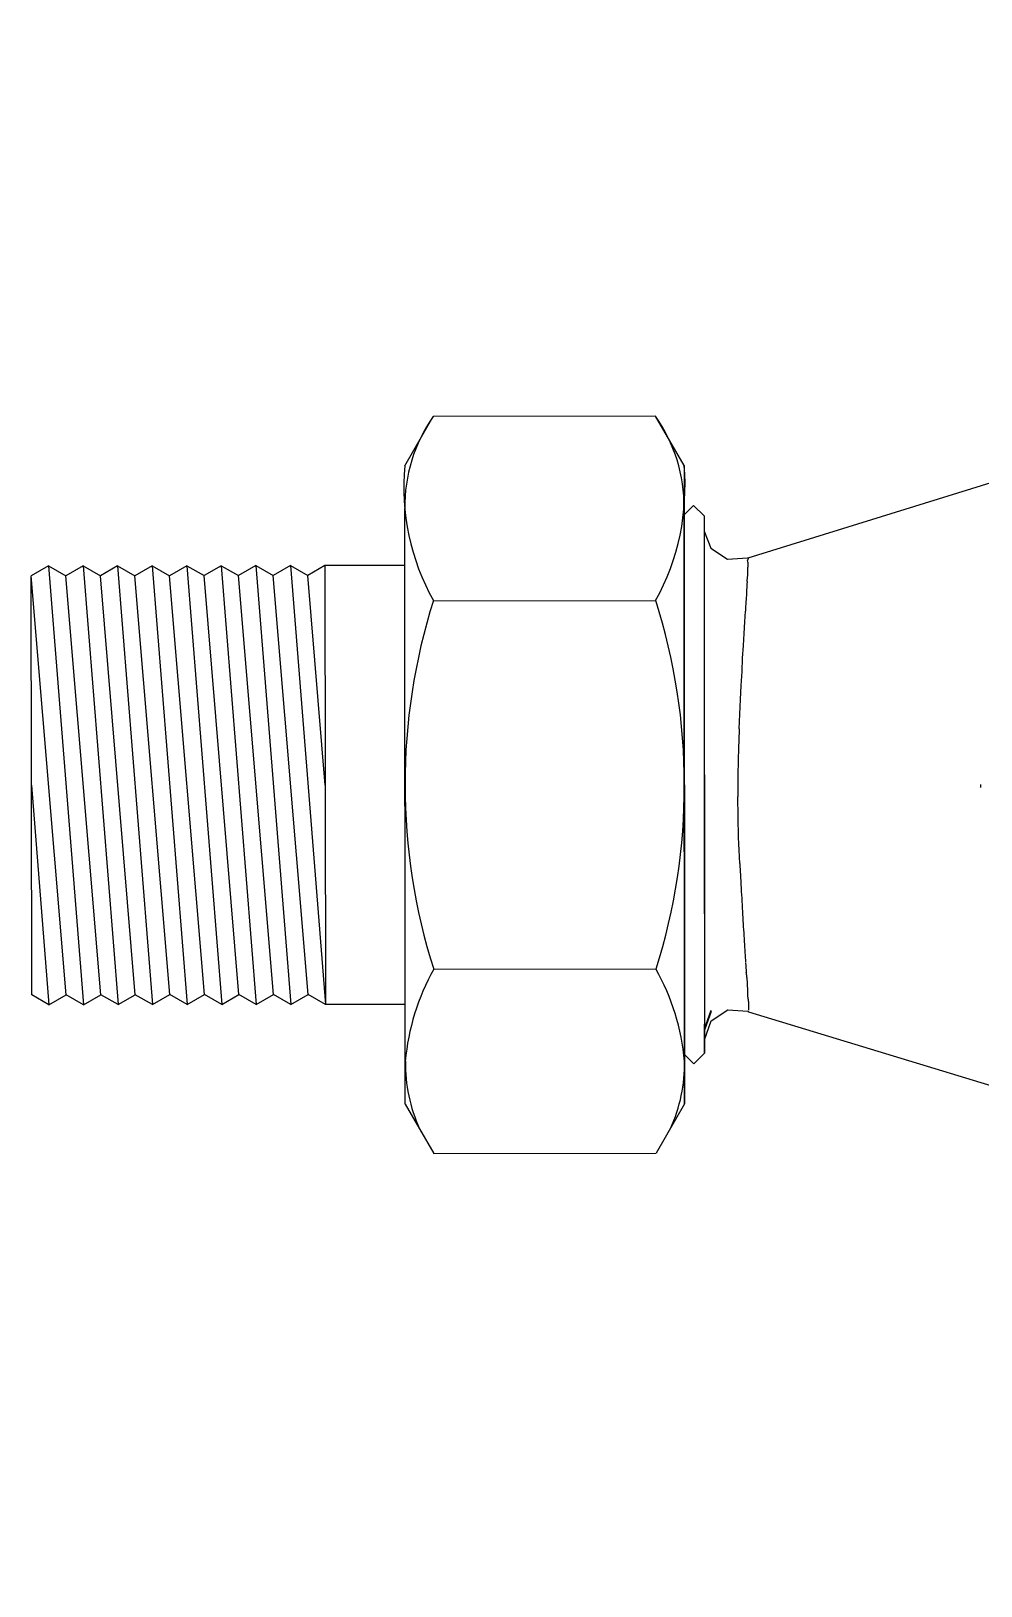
# Model space of a CAD drawing. Header units: millimetres. Extents: x 1218 to 72853, y -34712 to 16286.
# Drawn here: x 31915.7 to 32007.5, y 6660.6 to 6810.9 of the extents above; entities that cross this region are included whole.
import ezdxf

# ---------------------------------------------------------------- set-up
doc = ezdxf.new("R2010")
doc.units = ezdxf.units.MM
doc.set_wipeout_variables(frame=1)
doc.styles.get("Standard").update_dxf_attribs({"font": 'arial.ttf'})

# ---------------------------------------------------------------- blocks, each defined once
blk = doc.blocks.new('DONGHO-D40 PPR')
at = {"color": 8}
blk.add_wipeout([(3.17, -77.56), (-3.04, -77.56), (-4.13, -77.11), (-4.59, -76.01), (-4.6, -66.23), (-6.13, -65.25), (-14.08, -63.91), (-17.1, -63.27), (-19.04, -62.71), (-25.12, -60.53), (-30.42, -58.31), (-32.61, -56.43), (-35.99, -54.34), (-40.18, -51.32), (-43.74, -48.32), (-46.79, -45.37), (-48.66, -43.36), (-50.47, -42.42), (-56.56, -33.86), (-95.36, -22.03), (-97.33, -21.88), (-98.96, -22.93), (-99.58, -24.75), (-99.59, -26.06), (-100.61, -27.09), (-101.51, -30.94), (-104.26, -35.72), (-126.07, -35.19), (-128.51, -30.97), (-128.52, -21.33), (-164.67, -21.31), (-164.69, 21.11), (-128.56, 21.15), (-128.57, 30.75), (-125.82, 35.53), (-104.33, 35.55), (-101.57, 30.78), (-95.4, 21.86), (-55.45, 34.25), (-51.23, 40.29), (-46.86, 44.14), (-41.18, 50.52), (-35.85, 54.43), (-27.48, 59.1), (-22.27, 61.25), (-18.69, 62.82), (-11.82, 64.46), (-8.7, 64.96), (-5.52, 65.69), (-4.56, 71.9), (-3.51, 72.79), (3.4, 72.79), (4.44, 71.93), (5.42, 65.7), (13.55, 64.12), (19.59, 62.54), (25.26, 60.48), (39.78, 51.63), (45, 47.15), (50.47, 42.42), (54.24, 37.47), (121.1, 21.87), (123.69, 22.83), (124.8, 25.01), (124.8, 26.08), (125.82, 27.11), (126.72, 30.96), (129.47, 35.74), (150.96, 35.76), (153.72, 30.99), (153.73, 21.35), (189.89, 21.5), (189.91, -21.1), (153.77, -21.09), (153.78, -30.73), (151.03, -35.51), (129.54, -35.53), (126.78, -30.76), (126.77, -26.18), (125.96, -26.99), (124.85, -25.88), (124.78, -24.45), (124.06, -22.94), (122.9, -22.14), (121.6, -21.94), (121.01, -22.04), (52.84, -38.15), (50.18, -41.59), (47.02, -45.13), (43.87, -48.2), (40.64, -50.95), (37.2, -53.52), (34.05, -55.57), (30.43, -58.05), (24.03, -60.58), (17.61, -63.13), (10.43, -64.71), (5.16, -65.5), (4.72, -75.79), (4.26, -77.1)], dxfattribs=at)
for p, q in [((-128.57, 30.75), (-125.82, 35.53)), ((-104.33, 35.55), (-125.82, 35.53)), ((-101.57, 30.78), (-104.33, 35.55)), ((-95.37, 21.86), (-55.45, 34.25)), ((-101.57, 30.78), (-101.56, 26.92)), ((-128.51, -30.97), (-128.57, 26.62)), ((-101.56, 26.02), (-100.66, 26.92)), ((-101.56, 26.92), (-101.56, 25.48)), ((-99.63, 25.9), (-100.66, 26.92)), ((-99.63, 25.9), (-99.63, 25)), ((-163, 21.08), (-164.67, 20.11)), ((-163, 21.08), (-161.33, 20.11)), ((-159.66, 21.08), (-161.33, 20.11)), ((-159.66, 21.08), (-157.99, 20.12)), ((-156.32, 21.08), (-157.99, 20.12)), ((-156.32, 21.08), (-154.65, 20.12)), ((-152.98, 21.09), (-154.65, 20.12)), ((-152.98, 21.09), (-151.31, 20.12)), ((-149.64, 21.09), (-151.31, 20.12)), ((-149.64, 21.09), (-147.97, 20.13)), ((-146.3, 21.09), (-147.97, 20.13)), ((-146.3, 21.09), (-144.63, 20.13)), ((-142.96, 21.1), (-144.63, 20.13)), ((-142.96, 21.1), (-141.29, 20.13)), ((-139.62, 21.1), (-141.29, 20.13)), ((-139.62, 21.1), (-137.95, 20.14)), ((-136.28, 21.1), (-137.95, 20.14)), ((-128.56, 21.11), (-136.28, 21.1)), ((-130.49, 21.11), (-136.28, 21.1)), ((-136.28, 21.1), (-136.24, -21.33)), ((-164.63, -20.4), (-164.67, 20.11)), ((-125.8, 17.71), (-104.31, 17.73)), ((-99.61, 0.88), (-99.59, -26.06)), ((-125.77, -17.92), (-104.28, -17.9)), ((-162.96, -21.36), (-164.63, -20.4)), ((-162.96, -21.36), (-161.29, -20.39)), ((-159.62, -21.36), (-161.29, -20.39)), ((-159.62, -21.36), (-157.95, -20.39)), ((-156.28, -21.35), (-157.95, -20.39)), ((-156.28, -21.35), (-154.61, -20.39)), ((-152.94, -21.35), (-154.61, -20.39)), ((-152.94, -21.35), (-151.27, -20.38)), ((-149.6, -21.35), (-151.27, -20.38)), ((-149.6, -21.35), (-147.93, -20.38)), ((-146.26, -21.34), (-147.93, -20.38)), ((-146.26, -21.34), (-144.59, -20.38)), ((-142.92, -21.34), (-144.59, -20.38)), ((-142.92, -21.34), (-141.25, -20.37)), ((-139.58, -21.34), (-141.25, -20.37)), ((-139.58, -21.34), (-137.91, -20.37)), ((-136.24, -21.33), (-137.91, -20.37)), ((-128.52, -21.33), (-136.24, -21.33)), ((-130.45, -21.33), (-136.24, -21.33)), ((-99.59, -23.7), (-98.96, -21.88)), ((-98.96, -22), (-99.59, -23.83)), ((-95.39, -22.01), (-97.33, -21.88)), ((-95.32, -22.04), (-56.56, -33.86)), ((-99.58, -26.06), (-99.59, -23.23)), ((-101.51, -27.09), (-101.51, -25.64)), ((-101.51, -26.18), (-100.61, -27.09)), ((-99.58, -26.06), (-100.61, -27.09)), ((-101.51, -30.94), (-101.51, -27.09)), ((-128.51, -30.97), (-125.75, -35.74)), ((-101.51, -30.94), (-104.26, -35.72)), ((-125.75, -35.74), (-104.26, -35.72))]:
    blk.add_line(p, q)
for p, q in [((-101.51, -30.94), (-101.56, 26.65)), ((-99.63, 25.9), (-99.61, 0.88)), ((-101.56, 25.48), (-101.51, -25.64)), ((-99.63, 25), (-99.59, -23.23)), ((-163, 21.08), (-159.62, -21.36)), ((-159.66, 21.08), (-156.28, -21.35)), ((-156.32, 21.08), (-152.94, -21.35)), ((-152.98, 21.09), (-149.6, -21.35)), ((-149.64, 21.09), (-146.26, -21.34)), ((-146.3, 21.09), (-142.92, -21.34)), ((-142.96, 21.1), (-139.58, -21.34)), ((-139.62, 21.1), (-136.24, -21.33)), ((-161.29, -20.39), (-164.67, 20.11)), ((-157.95, -20.39), (-161.33, 20.11)), ((-154.61, -20.39), (-157.99, 20.12)), ((-151.27, -20.38), (-154.65, 20.12)), ((-147.93, -20.38), (-151.31, 20.12)), ((-144.59, -20.38), (-147.97, 20.13)), ((-141.25, -20.37), (-144.63, 20.13)), ((-137.91, -20.37), (-141.29, 20.13)), ((-136.26, -0.12), (-137.95, 20.14)), ((-101.51, -30.94), (-101.55, 17.74)), ((-95.9, 12.14), (-95.83, 13.37)), ((-96.24, 5.31), (-96.17, 6.74)), ((-164.65, -0.14), (-162.96, -21.36)), ((-101.54, -0.08), (-101.51, -30.94))]:
    blk.add_line(p, q, dxfattribs=at)
at = {"flags": 128}
for points in [[(-99.62, 24.43), (-98.99, 22.8), (-97.37, 21.72), (-95.43, 21.85)], [(-99.59, -24.76), (-98.96, -22.93), (-97.33, -21.85)]]:
    blk.add_lwpolyline(points, dxfattribs=at)
at = {"color": 8, "flags": 128}
for points in [[(-95.83, 13.37), (-95.76, 14.55), (-95.7, 15.67), (-95.64, 16.71)], [(-96.17, 6.74), (-96.1, 8.15), (-96.03, 9.52), (-95.96, 10.85), (-95.9, 12.14)], [(-96.18, -7.7), (-96.21, -7.07), (-96.24, -6.43), (-96.26, -5.8), (-96.29, -5.15), (-96.31, -4.51), (-96.33, -3.86), (-96.34, -3.21), (-96.35, -2.55), (-96.36, -1.9), (-96.37, -1.24)]]:
    blk.add_lwpolyline(points, dxfattribs=at)
for centre, radius, start, end in [((-113.53, 26.86), 15.03, 144.7953, 180.9304), ((-116.6, 26.86), 15.03, 359.1795, 35.3146), ((-106.11, 28.71), 22.55, 174.7953, 209.1795), ((-124.02, 28.69), 22.55, 330.9304, 5.3146), ((-69.57, -0.05), 58.97, 162.467, 197.6429), ((-160.5, -0.14), 58.97, 342.467, 17.6429), ((-106.06, -28.88), 22.55, 150.9304, 174.7953), ((-123.97, -28.9), 22.55, 5.3146, 29.1795), ((-113.48, -27.05), 15.03, 179.1795, 204.7953), ((-116.54, -27.05), 15.03, 335.3146, 0.9304)]:
    blk.add_arc(centre, radius, start, end)
at = {"color": 8}
blk.add_arc((0, 0), 72.91, 180.0481, 180.2822, dxfattribs=at)
for points, knots in [([(-95.48, 19.55), (-95.44, 19.76), (-95.41, 20.05), (-95.4, 20.39), (-95.39, 20.62), (-95.39, 20.84), (-95.38, 21.03), (-95.38, 21.21), (-95.37, 21.41), (-95.4, 21.52), (-95.42, 21.58)], [0, 0, 0, 0, 0.2, 0.3, 0.4, 0.5, 0.6, 0.7, 0.8, 1, 1, 1, 1]), ([(-95.48, 19.55), (-95.49, 19.21), (-95.53, 18.36), (-95.6, 17.33), (-95.64, 16.71)], [0, 0, 0, 0, 0.444444, 1, 1, 1, 1]), ([(-96.23, 5.31), (-96.24, 5.1), (-96.26, 4.67), (-96.29, 3.8), (-96.34, 2.27), (-96.37, 0.52), (-96.37, -0.8), (-96.37, -1.24)], [0, 0, 0, 0, 0.1, 0.2, 0.4, 0.8, 1, 1, 1, 1]), ([(-95.41, -20.63), (-95.38, -20.79), (-95.35, -21.02), (-95.34, -21.27), (-95.34, -21.44), (-95.33, -21.58), (-95.33, -21.71), (-95.33, -21.82), (-95.33, -21.88), (-95.33, -21.9)], [0.0006087, 0.0006087, 0.0006087, 0.0006087, 0.2, 0.3, 0.4, 0.5, 0.6, 0.7, 0.8, 0.8, 0.8, 0.8])]:
    blk.add_open_spline(points, degree=3, knots=knots, dxfattribs=at)
for points in [[(-95.43, 21.85), (-95.4, 21.86), (-95.37, 21.86), (-95.37, 21.77), (-95.4, 21.65), (-95.43, 21.58)], [(-95.39, -22.02), (-95.36, -22.03), (-95.32, -22.04), (-95.35, -22.01), (-95.38, -21.99)], [(-95.39, -22.01), (-95.36, -22.03), (-95.34, -22.03), (-95.35, -22)]]:
    blk.add_open_spline(points, degree=3)
for points in [[(-96.18, -7.7), (-96.15, -8.16), (-96.13, -8.62), (-96.1, -9.07)], [(-96.1, -9.07), (-96.08, -9.52), (-96.05, -9.98), (-96.03, -10.42)], [(-96.03, -10.41), (-96, -10.84), (-95.98, -11.28), (-95.96, -11.71)], [(-95.96, -11.7), (-95.93, -12.12), (-95.91, -12.55), (-95.89, -12.94)], [(-95.89, -12.94), (-95.86, -13.35), (-95.84, -13.73), (-95.82, -14.09)], [(-95.82, -14.13), (-95.79, -14.52), (-95.77, -14.88), (-95.75, -15.22)], [(-95.75, -15.26), (-95.7, -16), (-95.66, -16.65), (-95.62, -17.29)], [(-95.62, -17.33), (-95.6, -17.65), (-95.58, -17.96), (-95.56, -18.25)], [(-95.41, -20.63), (-95.4, -20.56), (-95.39, -20.41), (-95.38, -20.16), (-95.4, -19.89), (-95.42, -19.6), (-95.43, -19.29), (-95.45, -18.97), (-95.5, -18.62), (-95.53, -18.38), (-95.56, -18.25)]]:
    blk.add_open_spline(points, degree=3, dxfattribs=at)
at = {"flags": 1}
for p in [(-101.54, -0.14), (126.75, 0.16)]:
    blk.add_attdef('AMC', p, '', height=0.5, dxfattribs=at)

msp = doc.modelspace()

# ---------------------------------------------------------------- block references
msp.add_blockref('DONGHO-D40 PPR', (32080.35, 6738.13))

doc.saveas('drawing.dxf')
